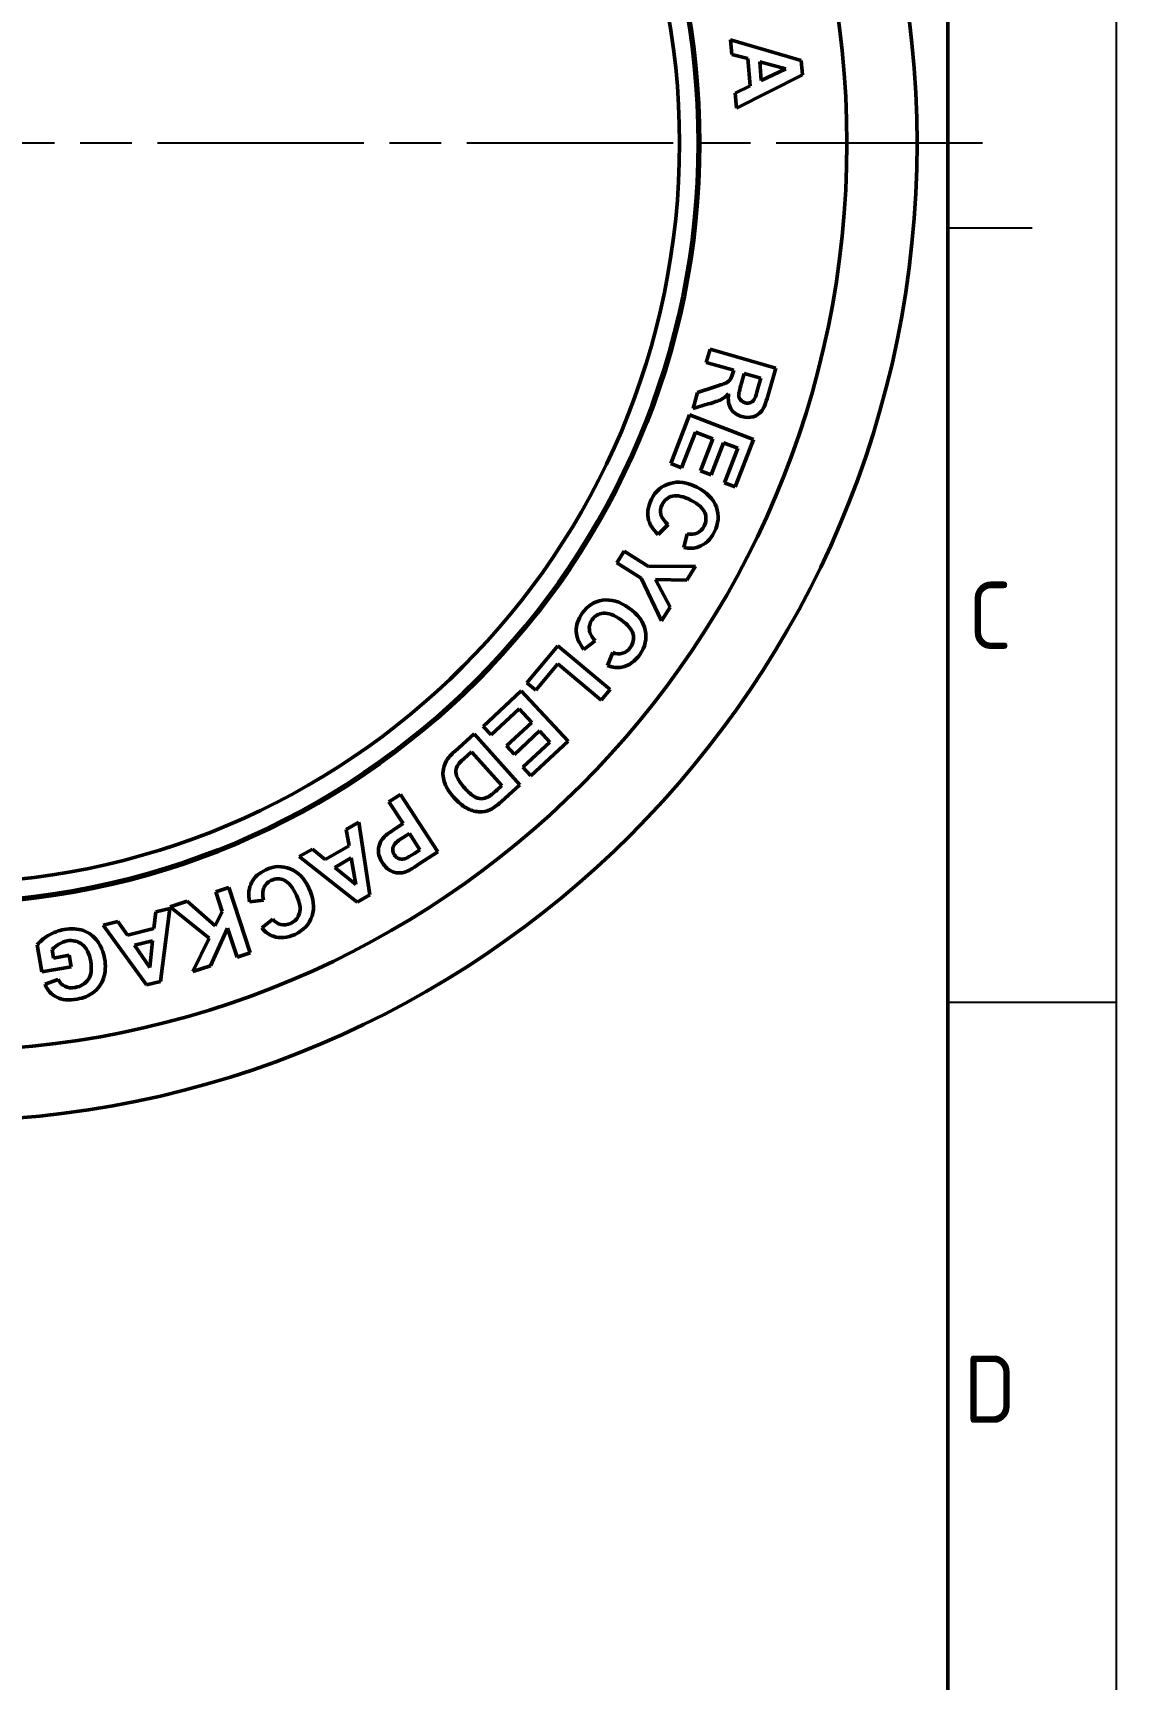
# Model space of a CAD drawing. Extents: x 0 to 616, y 0 to 436.
# Drawn here: x 521.9 to 616.4, y 158.9 to 302.5 of the extents above; entities that cross this region are included whole.
import ezdxf
from ezdxf.enums import TextEntityAlignment as Align

# ---------------------------------------------------------------- set-up
doc = ezdxf.new("R2010")
doc.units = 0
doc.header["$LTSCALE"] = 1.5
doc.linetypes.add('AM_ISO08W050', pattern=[18, 12, -1.5, 3, -1.5])
doc.layers.get('0').update_dxf_attribs({"linetype": 'CONTINUOUS'})
for name, color, linetype, lineweight in [('AM_0', 7, 'CONTINUOUS', 50), ('AM_7', 4, 'AM_ISO08W050', 25), ('AM_BOR', 7, 'CONTINUOUS', 50)]:
    doc.layers.add(name, color=color, linetype=linetype, lineweight=lineweight)
doc.styles.add('ACISOTS', font='isocp.shx', dxfattribs={"height": 1})

# ---------------------------------------------------------------- blocks, each defined once
blk = doc.blocks.new('A3 ZTL')
blk.add_line((401.174, 9.785), (401.174, 280.822))
at = {"layer": 'AM_BOR', "color": 135, "lineweight": 25}
for p, q in [((410.959, 290.607), (410.959, 0)), ((406.067, 190.313), (401.174, 190.313)), ((401.174, 145.303), (410.959, 145.303))]:
    blk.add_line(p, q, dxfattribs=at)
at = {"layer": 'AM_BOR', "color": 135, "lineweight": 25, "style": 'ACISOTS'}
for s, p in [('C', (403.62, 167.808)), ('D', (403.62, 122.798))]:
    blk.add_text(s, height=3.914, dxfattribs=at).set_placement(p, align=Align.MIDDLE)

msp = doc.modelspace()

# ---------------------------------------------------------------- linework, layer by layer
at = {"layer": 'AM_0'}
for radius in [85.3, 79.175]:
    msp.add_circle((513.762, 292.885), radius, dxfattribs=at)
msp.add_ellipse((513.762, 292.885), major_axis=(-64.566, 0), ratio=0.9999874, start_param=1.5707963, end_param=7.8539816, dxfattribs=at)
at = {"layer": 'AM_0', "color": 7, "lineweight": 70}
msp.add_open_spline([(513.762, 359.167), (550.364, 359.167), (580.046, 329.485), (580.046, 292.885), (580.046, 292.885), (580.046, 256.284), (550.364, 226.602), (513.762, 226.602), (513.762, 226.602), (477.161, 226.602), (447.479, 256.284), (447.479, 292.885), (447.479, 292.885), (447.479, 329.485), (477.161, 359.167), (513.762, 359.167)], degree=3, knots=[0, 0, 0, 0, 0.25, 0.25, 0.25, 0.25, 0.5, 0.5, 0.5, 0.5, 0.75, 0.75, 0.75, 0.75, 1, 1, 1, 1], dxfattribs=at)
at = {"layer": 'AM_0', "color": 7}
for points in [[(582.897, 300.643), (582.897, 300.643), (582.785, 301.919), (582.785, 301.919)], [(582.785, 301.919), (582.785, 301.919), (588.946, 300.119), (588.946, 300.119)], [(584.294, 300.27), (584.294, 300.27), (582.897, 300.643), (582.897, 300.643)], [(584.502, 297.888), (584.502, 297.888), (584.294, 300.27), (584.294, 300.27)], [(589.058, 298.847), (589.058, 298.847), (583.308, 295.94), (583.308, 295.94)], [(587.611, 299.376), (587.611, 299.376), (585.329, 299.987), (585.329, 299.987)], [(585.329, 299.987), (585.329, 299.987), (585.471, 298.361), (585.471, 298.361)], [(585.471, 298.361), (585.471, 298.361), (587.611, 299.376), (587.611, 299.376)], [(588.946, 300.119), (588.946, 300.119), (589.058, 298.847), (589.058, 298.847)], [(583.193, 297.249), (583.193, 297.249), (584.502, 297.888), (584.502, 297.888)], [(583.308, 295.94), (583.308, 295.94), (583.193, 297.249), (583.193, 297.249)], [(580.658, 273.766), (580.658, 273.766), (580.991, 274.928), (580.991, 274.928)], [(580.991, 274.928), (580.991, 274.928), (586.74, 273.28), (586.74, 273.28)], [(583.058, 273.078), (583.058, 273.078), (580.658, 273.766), (580.658, 273.766)], [(582.991, 272.844), (582.991, 272.844), (583.058, 273.078), (583.058, 273.078)], [(586.74, 273.28), (586.74, 273.28), (586.04, 270.835), (586.04, 270.835)], [(579.907, 271.147), (579.907, 271.147), (581.399, 271.627), (581.399, 271.627)], [(581.399, 271.627), (581.932, 271.798), (582.271, 271.92), (582.419, 271.997)], [(582.419, 271.997), (582.567, 272.073), (582.679, 272.167), (582.759, 272.277)], [(582.759, 272.277), (582.837, 272.388), (582.914, 272.576), (582.991, 272.844)], [(583.731, 271.957), (583.571, 271.4), (583.494, 271.045), (583.501, 270.893)], [(583.977, 272.815), (583.977, 272.815), (583.731, 271.957), (583.731, 271.957)], [(585.434, 272.397), (585.434, 272.397), (583.977, 272.815), (583.977, 272.815)], [(584.913, 270.65), (584.952, 270.74), (585.04, 271.021), (585.175, 271.492)], [(585.175, 271.492), (585.175, 271.492), (585.434, 272.397), (585.434, 272.397)], [(579.509, 269.759), (579.509, 269.759), (579.907, 271.147), (579.907, 271.147)], [(580.832, 270.14), (580.832, 270.14), (579.509, 269.759), (579.509, 269.759)], [(581.954, 270.532), (581.732, 270.419), (581.358, 270.289), (580.832, 270.14)], [(582.616, 271.016), (582.397, 270.807), (582.176, 270.645), (581.954, 270.532)], [(582.82, 269.726), (582.613, 270.06), (582.544, 270.491), (582.616, 271.016)], [(583.501, 270.893), (583.508, 270.741), (583.558, 270.61), (583.651, 270.498)], [(583.651, 270.498), (583.744, 270.387), (583.876, 270.306), (584.048, 270.256)], [(584.048, 270.256), (584.242, 270.201), (584.413, 270.208), (584.561, 270.277)], [(584.561, 270.277), (584.71, 270.346), (584.827, 270.47), (584.913, 270.65)], [(586.04, 270.835), (585.863, 270.221), (585.683, 269.79), (585.501, 269.541)], [(577.575, 264.937), (577.575, 264.937), (579.205, 269.183), (579.205, 269.183)], [(579.205, 269.183), (579.205, 269.183), (584.789, 267.039), (584.789, 267.039)], [(583.78, 269.039), (583.349, 269.163), (583.028, 269.393), (582.82, 269.726)], [(584.758, 269.03), (584.445, 268.938), (584.12, 268.942), (583.78, 269.039)], [(585.501, 269.541), (585.318, 269.292), (585.07, 269.121), (584.758, 269.03)], [(579.714, 267.694), (579.714, 267.694), (578.516, 264.576), (578.516, 264.576)], [(581.233, 267.111), (581.233, 267.111), (579.714, 267.694), (579.714, 267.694)], [(580.157, 264.308), (580.157, 264.308), (581.233, 267.111), (581.233, 267.111)], [(582.173, 266.75), (582.173, 266.75), (581.097, 263.947), (581.097, 263.947)], [(583.411, 266.275), (583.411, 266.275), (582.173, 266.75), (582.173, 266.75)], [(582.255, 263.263), (582.255, 263.263), (583.411, 266.275), (583.411, 266.275)], [(584.789, 267.039), (584.789, 267.039), (583.2, 262.9), (583.2, 262.9)], [(578.516, 264.576), (578.516, 264.576), (577.575, 264.937), (577.575, 264.937)], [(581.097, 263.947), (581.097, 263.947), (580.157, 264.308), (580.157, 264.308)], [(575.885, 261.836), (576.246, 262.543), (576.784, 263.002), (577.499, 263.212)], [(577.499, 263.212), (578.215, 263.42), (578.993, 263.312), (579.83, 262.885)], [(579.83, 262.885), (580.717, 262.433), (581.289, 261.853), (581.547, 261.144)], [(583.2, 262.9), (583.2, 262.9), (582.255, 263.263), (582.255, 263.263)], [(575.587, 260.205), (575.495, 260.719), (575.594, 261.264), (575.885, 261.836)], [(576.811, 261.379), (576.664, 261.092), (576.63, 260.8), (576.707, 260.501)], [(577.721, 262.104), (577.311, 262.008), (577.008, 261.766), (576.811, 261.379)], [(579.346, 261.735), (578.672, 262.078), (578.13, 262.202), (577.721, 262.104)], [(580.535, 260.664), (580.377, 261.054), (579.981, 261.411), (579.346, 261.735)], [(576.477, 258.746), (575.977, 259.203), (575.68, 259.688), (575.587, 260.205)], [(576.707, 260.501), (576.783, 260.203), (576.995, 259.909), (577.338, 259.621)], [(580.471, 259.486), (580.672, 259.88), (580.694, 260.274), (580.535, 260.664)], [(581.547, 261.144), (581.804, 260.437), (581.743, 259.71), (581.362, 258.963)], [(577.338, 259.621), (577.338, 259.621), (576.477, 258.746), (576.477, 258.746)], [(578.715, 257.623), (578.715, 257.623), (579.004, 258.819), (579.004, 258.819)], [(579.004, 258.819), (579.312, 258.74), (579.598, 258.76), (579.86, 258.88)], [(579.86, 258.88), (580.122, 258.998), (580.325, 259.201), (580.471, 259.486)], [(581.362, 258.963), (581.03, 258.311), (580.568, 257.88), (579.975, 257.669)], [(572.861, 256.271), (572.861, 256.271), (573.499, 257.293), (573.499, 257.293)], [(573.499, 257.293), (573.499, 257.293), (575.635, 255.958), (575.635, 255.958)], [(579.975, 257.669), (579.624, 257.542), (579.204, 257.528), (578.715, 257.623)], [(574.989, 254.941), (574.989, 254.941), (572.861, 256.271), (572.861, 256.271)], [(575.635, 255.958), (575.635, 255.958), (579.733, 255.981), (579.733, 255.981)], [(579.733, 255.981), (579.733, 255.981), (578.982, 254.78), (578.982, 254.78)], [(576.768, 251.237), (576.768, 251.237), (574.989, 254.941), (574.989, 254.941)], [(578.982, 254.78), (578.982, 254.78), (576.229, 254.84), (576.229, 254.84)], [(576.229, 254.84), (576.229, 254.84), (577.505, 252.417), (577.505, 252.417)], [(569.831, 251.879), (570.286, 252.529), (570.883, 252.908), (571.62, 253.016)], [(571.62, 253.016), (572.358, 253.124), (573.113, 252.908), (573.883, 252.368)], [(569.308, 250.305), (569.288, 250.827), (569.463, 251.353), (569.831, 251.879)], [(571.686, 251.889), (571.266, 251.851), (570.933, 251.653), (570.683, 251.297)], [(573.243, 251.297), (572.624, 251.731), (572.105, 251.929), (571.686, 251.889)], [(573.883, 252.368), (574.699, 251.798), (575.184, 251.143), (575.341, 250.406)], [(577.505, 252.417), (577.505, 252.417), (576.768, 251.237), (576.768, 251.237)], [(569.987, 248.737), (569.555, 249.259), (569.329, 249.781), (569.308, 250.305)], [(570.683, 251.297), (570.499, 251.034), (570.424, 250.75), (570.459, 250.443)], [(570.459, 250.443), (570.493, 250.137), (570.661, 249.817), (570.961, 249.483)], [(574.272, 250.071), (574.17, 250.479), (573.827, 250.888), (573.243, 251.297)], [(574.044, 248.913), (574.298, 249.276), (574.375, 249.663), (574.272, 250.071)], [(575.341, 250.406), (575.497, 249.669), (575.335, 248.958), (574.854, 248.271)], [(565.011, 245.816), (565.011, 245.816), (567.718, 249.04), (567.718, 249.04)], [(567.718, 249.04), (567.718, 249.04), (572.262, 245.227), (572.262, 245.227)], [(570.961, 249.483), (570.961, 249.483), (569.987, 248.737), (569.987, 248.737)], [(572.047, 247.313), (572.047, 247.313), (572.499, 248.457), (572.499, 248.457)], [(572.499, 248.457), (572.793, 248.336), (573.079, 248.316), (573.355, 248.398)], [(573.355, 248.398), (573.631, 248.479), (573.861, 248.651), (574.044, 248.913)], [(567.714, 247.467), (567.714, 247.467), (565.784, 245.167), (565.784, 245.167)], [(571.486, 244.302), (571.486, 244.302), (567.714, 247.467), (567.714, 247.467)], [(573.3, 247.183), (572.935, 247.106), (572.517, 247.15), (572.047, 247.313)], [(574.854, 248.271), (574.435, 247.673), (573.917, 247.309), (573.3, 247.183)], [(565.784, 245.167), (565.784, 245.167), (565.011, 245.816), (565.011, 245.816)], [(561.19, 242.004), (561.19, 242.004), (564.516, 245.105), (564.516, 245.105)], [(564.516, 245.105), (564.516, 245.105), (568.595, 240.731), (568.595, 240.731)], [(572.262, 245.227), (572.262, 245.227), (571.486, 244.302), (571.486, 244.302)], [(564.321, 243.545), (564.321, 243.545), (561.878, 241.266), (561.878, 241.266)], [(565.431, 242.354), (565.431, 242.354), (564.321, 243.545), (564.321, 243.545)], [(558.705, 239.836), (558.705, 239.836), (560.393, 241.356), (560.393, 241.356)], [(560.393, 241.356), (560.393, 241.356), (564.395, 236.911), (564.395, 236.911)], [(561.878, 241.266), (561.878, 241.266), (561.19, 242.004), (561.19, 242.004)], [(563.235, 240.307), (563.235, 240.307), (565.431, 242.354), (565.431, 242.354)], [(566.118, 241.618), (566.118, 241.618), (563.922, 239.57), (563.922, 239.57)], [(567.022, 240.648), (567.022, 240.648), (566.118, 241.618), (566.118, 241.618)], [(557.995, 239.027), (558.136, 239.268), (558.373, 239.537), (558.705, 239.836)], [(563.922, 239.57), (563.922, 239.57), (563.235, 240.307), (563.235, 240.307)], [(564.662, 238.448), (564.662, 238.448), (567.022, 240.648), (567.022, 240.648)], [(568.595, 240.731), (568.595, 240.731), (565.353, 237.707), (565.353, 237.707)], [(557.684, 238.104), (557.703, 238.396), (557.807, 238.703), (557.995, 239.027)], [(558.996, 238.665), (558.883, 238.498), (558.817, 238.328), (558.799, 238.154)], [(559.501, 239.196), (559.25, 238.971), (559.081, 238.794), (558.996, 238.665)], [(560.17, 239.799), (560.17, 239.799), (559.501, 239.196), (559.501, 239.196)], [(562.82, 236.856), (562.82, 236.856), (560.17, 239.799), (560.17, 239.799)], [(565.353, 237.707), (565.353, 237.707), (564.662, 238.448), (564.662, 238.448)], [(557.915, 236.891), (557.735, 237.314), (557.657, 237.718), (557.684, 238.104)], [(558.799, 238.154), (558.781, 237.981), (558.833, 237.767), (558.951, 237.513)], [(558.951, 237.513), (559.07, 237.261), (559.284, 236.96), (559.593, 236.617)], [(552.969, 235.424), (552.969, 235.424), (553.981, 236.082), (553.981, 236.082)], [(553.981, 236.082), (553.981, 236.082), (557.239, 231.066), (557.239, 231.066)], [(558.63, 235.822), (558.301, 236.188), (558.062, 236.544), (557.915, 236.891)], [(559.721, 234.901), (559.369, 235.099), (559.005, 235.405), (558.63, 235.822)], [(559.593, 236.617), (559.903, 236.273), (560.17, 236.038), (560.396, 235.908)], [(560.396, 235.908), (560.623, 235.779), (560.838, 235.712), (561.038, 235.707)], [(561.038, 235.707), (561.241, 235.702), (561.442, 235.758), (561.643, 235.872)], [(561.643, 235.872), (561.794, 235.956), (562.051, 236.164), (562.418, 236.494)], [(562.418, 236.494), (562.418, 236.494), (562.82, 236.856), (562.82, 236.856)], [(564.395, 236.911), (564.395, 236.911), (562.755, 235.435), (562.755, 235.435)], [(554.198, 233.532), (554.198, 233.532), (552.969, 235.424), (552.969, 235.424)], [(560.794, 234.565), (560.432, 234.593), (560.074, 234.705), (559.721, 234.901)], [(561.833, 234.758), (561.503, 234.6), (561.156, 234.535), (560.794, 234.565)], [(562.755, 235.435), (562.385, 235.102), (562.079, 234.876), (561.833, 234.758)], [(549.228, 233.015), (549.228, 233.015), (550.338, 233.656), (550.338, 233.656)], [(549.481, 231.592), (549.481, 231.592), (549.228, 233.015), (549.228, 233.015)], [(550.338, 233.656), (550.338, 233.656), (551.311, 227.311), (551.311, 227.311)], [(552.534, 232.349), (552.744, 232.554), (553.079, 232.805), (553.538, 233.104)], [(553.538, 233.104), (553.538, 233.104), (554.198, 233.532), (554.198, 233.532)], [(554.751, 232.679), (554.751, 232.679), (554.198, 232.32), (554.198, 232.32)], [(555.675, 231.257), (555.675, 231.257), (554.751, 232.679), (554.751, 232.679)], [(545.14, 230.655), (545.14, 230.655), (546.278, 231.312), (546.278, 231.312)], [(546.278, 231.312), (546.278, 231.312), (547.41, 230.396), (547.41, 230.396)], [(547.41, 230.396), (547.41, 230.396), (549.481, 231.592), (549.481, 231.592)], [(552.059, 230.999), (552.034, 231.282), (552.068, 231.538), (552.163, 231.771)], [(552.163, 231.771), (552.257, 232.002), (552.381, 232.195), (552.534, 232.349)], [(553.291, 231.27), (553.288, 231.108), (553.333, 230.953), (553.43, 230.805)], [(553.447, 231.721), (553.347, 231.582), (553.295, 231.432), (553.291, 231.27)], [(554.198, 232.32), (553.798, 232.061), (553.547, 231.861), (553.447, 231.721)], [(555.186, 230.939), (555.186, 230.939), (555.675, 231.257), (555.675, 231.257)], [(542.221, 229.505), (542.94, 229.84), (543.647, 229.87), (544.339, 229.595)], [(550.205, 226.673), (550.205, 226.673), (545.14, 230.655), (545.14, 230.655)], [(549.662, 230.534), (549.662, 230.534), (548.249, 229.718), (548.249, 229.718)], [(550.073, 228.208), (550.073, 228.208), (549.662, 230.534), (549.662, 230.534)], [(552.395, 230.113), (552.194, 230.421), (552.082, 230.717), (552.059, 230.999)], [(553.319, 229.325), (552.962, 229.452), (552.653, 229.715), (552.395, 230.113)], [(553.43, 230.805), (553.548, 230.623), (553.7, 230.507), (553.884, 230.458)], [(553.884, 230.458), (554.067, 230.409), (554.252, 230.423), (554.435, 230.5)], [(555.614, 230.011), (554.999, 229.611), (554.581, 229.376), (554.361, 229.304)], [(554.435, 230.5), (554.571, 230.555), (554.821, 230.703), (555.186, 230.939)], [(557.239, 231.066), (557.239, 231.066), (555.614, 230.011), (555.614, 230.011)], [(540.785, 226.706), (540.672, 227.374), (540.737, 227.939), (540.981, 228.403)], [(540.981, 228.403), (541.225, 228.865), (541.639, 229.234), (542.221, 229.505)], [(542.668, 228.575), (542.377, 228.439), (542.17, 228.23), (542.047, 227.947)], [(543.832, 228.586), (543.45, 228.763), (543.062, 228.759), (542.668, 228.575)], [(544.885, 227.295), (544.565, 227.98), (544.215, 228.411), (543.832, 228.586)], [(544.339, 229.595), (545.032, 229.319), (545.577, 228.755), (545.975, 227.903)], [(548.249, 229.718), (548.249, 229.718), (550.073, 228.208), (550.073, 228.208)], [(554.361, 229.304), (554.025, 229.193), (553.677, 229.199), (553.319, 229.325)], [(537.854, 227.575), (537.854, 227.575), (539.002, 227.949), (539.002, 227.949)], [(538.412, 225.856), (538.412, 225.856), (537.854, 227.575), (537.854, 227.575)], [(539.002, 227.949), (539.002, 227.949), (540.851, 222.26), (540.851, 222.26)], [(542.047, 227.947), (541.923, 227.665), (541.909, 227.304), (542.002, 226.864)], [(545.163, 225.719), (545.279, 226.123), (545.186, 226.648), (544.885, 227.295)], [(545.975, 227.903), (546.396, 227), (546.489, 226.191), (546.256, 225.474)], [(551.311, 227.311), (551.311, 227.311), (550.205, 226.673), (550.205, 226.673)], [(532.456, 224.388), (532.456, 224.388), (532.605, 225.826), (532.605, 225.826)], [(532.605, 225.826), (532.605, 225.826), (533.848, 226.136), (533.848, 226.136)], [(533.848, 226.136), (533.848, 226.136), (533.035, 219.769), (533.035, 219.769)], [(533.873, 226.282), (533.873, 226.282), (535.359, 226.765), (535.359, 226.765)], [(537.259, 223.543), (537.259, 223.543), (533.873, 226.282), (533.873, 226.282)], [(535.359, 226.765), (535.359, 226.765), (537.789, 224.603), (537.789, 224.603)], [(537.789, 224.603), (537.789, 224.603), (538.412, 225.856), (538.412, 225.856)], [(542.002, 226.864), (542.002, 226.864), (540.785, 226.706), (540.785, 226.706)], [(544.387, 224.83), (544.788, 225.017), (545.048, 225.313), (545.163, 225.719)], [(546.256, 225.474), (546.023, 224.758), (545.527, 224.223), (544.768, 223.869)], [(523.229, 223.775), (523.67, 224.041), (524.133, 224.217), (524.617, 224.303)], [(524.617, 224.303), (525.233, 224.411), (525.793, 224.377), (526.296, 224.2)], [(526.296, 224.2), (526.8, 224.022), (527.21, 223.713), (527.525, 223.273)], [(528.025, 224.684), (528.025, 224.684), (529.3, 225.002), (529.3, 225.002)], [(531.796, 219.46), (531.796, 219.46), (528.025, 224.684), (528.025, 224.684)], [(529.3, 225.002), (529.3, 225.002), (530.136, 223.81), (530.136, 223.81)], [(530.136, 223.81), (530.136, 223.81), (532.456, 224.388), (532.456, 224.388)], [(538.882, 224.413), (538.882, 224.413), (537.382, 221.133), (537.382, 221.133)], [(539.702, 221.887), (539.702, 221.887), (538.882, 224.413), (538.882, 224.413)], [(541.857, 224.443), (541.857, 224.443), (542.82, 225.207), (542.82, 225.207)], [(542.878, 223.704), (542.523, 223.819), (542.183, 224.066), (541.857, 224.443)], [(542.82, 225.207), (543.015, 224.955), (543.252, 224.795), (543.532, 224.728)], [(543.532, 224.728), (543.812, 224.66), (544.097, 224.695), (544.387, 224.83)], [(522.258, 222.947), (522.465, 223.232), (522.789, 223.508), (523.229, 223.775)], [(522.672, 220.6), (522.672, 220.6), (522.258, 222.947), (522.258, 222.947)], [(524.149, 223.021), (523.916, 222.88), (523.722, 222.722), (523.567, 222.552)], [(524.873, 223.3), (524.623, 223.256), (524.382, 223.163), (524.149, 223.021)], [(526.186, 222.991), (525.814, 223.286), (525.376, 223.389), (524.873, 223.3)], [(526.929, 221.501), (526.806, 222.199), (526.559, 222.697), (526.186, 222.991)], [(527.525, 223.273), (527.84, 222.832), (528.047, 222.33), (528.147, 221.765)], [(532.339, 223.321), (532.339, 223.321), (530.755, 222.926), (530.755, 222.926)], [(530.755, 222.926), (530.755, 222.926), (532.092, 220.972), (532.092, 220.972)], [(532.092, 220.972), (532.092, 220.972), (532.339, 223.321), (532.339, 223.321)], [(535.838, 220.632), (535.838, 220.632), (537.259, 223.543), (537.259, 223.543)], [(544.768, 223.869), (544.105, 223.56), (543.475, 223.504), (542.878, 223.704)], [(523.567, 222.552), (523.567, 222.552), (523.698, 221.805), (523.698, 221.805)], [(523.698, 221.805), (523.698, 221.805), (525.06, 222.045), (525.06, 222.045)], [(525.06, 222.045), (525.06, 222.045), (525.235, 221.052), (525.235, 221.052)], [(526.729, 219.952), (526.978, 220.337), (527.044, 220.852), (526.929, 221.501)], [(528.147, 221.765), (528.255, 221.152), (528.223, 220.583), (528.05, 220.061)], [(540.851, 222.26), (540.851, 222.26), (539.702, 221.887), (539.702, 221.887)], [(525.235, 221.052), (525.235, 221.052), (522.672, 220.6), (522.672, 220.6)], [(522.943, 219.514), (522.943, 219.514), (524.085, 219.943), (524.085, 219.943)], [(524.085, 219.943), (524.219, 219.668), (524.416, 219.467), (524.675, 219.34)], [(525.576, 219.24), (526.096, 219.332), (526.48, 219.569), (526.729, 219.952)], [(528.05, 220.061), (527.876, 219.539), (527.565, 219.107), (527.113, 218.766)], [(533.035, 219.769), (533.035, 219.769), (531.796, 219.46), (531.796, 219.46)], [(537.382, 221.133), (537.382, 221.133), (535.838, 220.632), (535.838, 220.632)], [(523.961, 218.381), (523.496, 218.616), (523.156, 218.993), (522.943, 219.514)], [(525.755, 218.224), (525.024, 218.095), (524.425, 218.148), (523.961, 218.381)], [(524.675, 219.34), (524.933, 219.213), (525.233, 219.18), (525.576, 219.24)], [(527.113, 218.766), (526.771, 218.503), (526.318, 218.323), (525.755, 218.224)]]:
    msp.add_open_spline(points, degree=3, dxfattribs=at)
at = {"layer": 'AM_7'}
msp.add_line((604.772, 292.885), (422.753, 292.885), dxfattribs=at)

# ---------------------------------------------------------------- block references
at = {"layer": 'AM_0', "lineweight": 0, "xscale": 1.5, "yscale": 1.5, "zscale": 1.5}
msp.add_blockref('A3 ZTL', (0, 0), dxfattribs=at)

doc.saveas('drawing.dxf')
